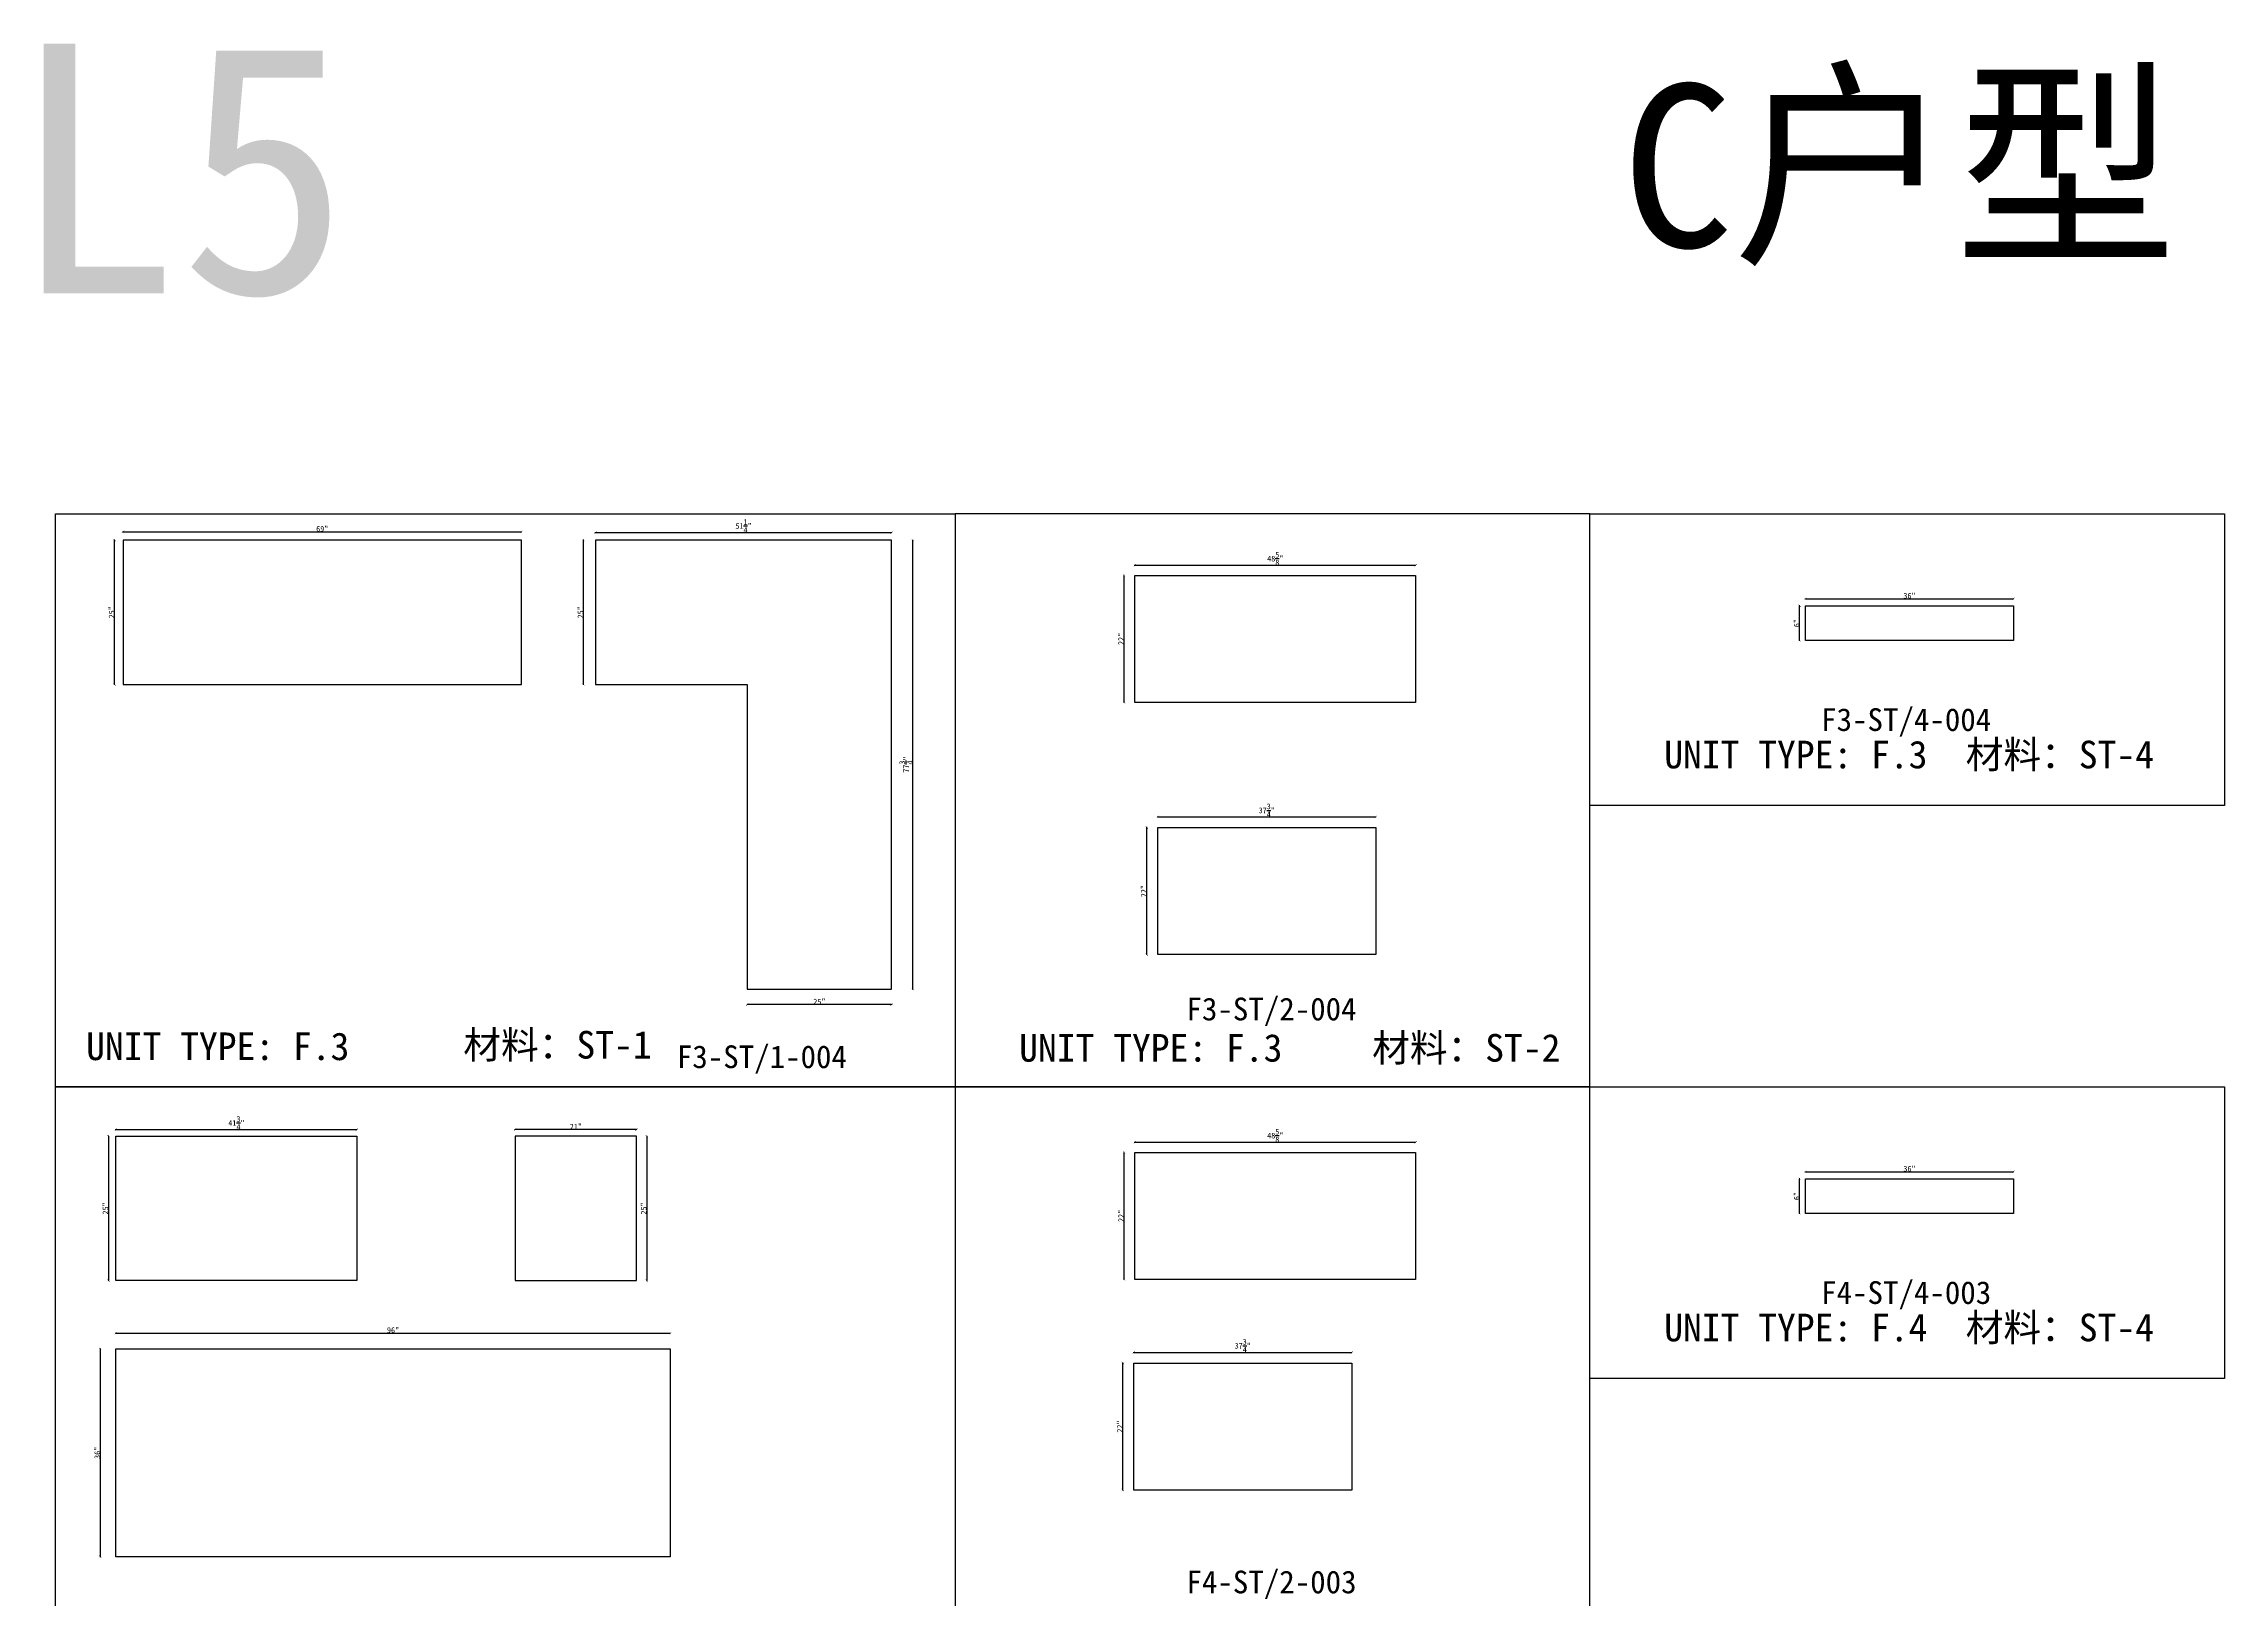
# Model space of a CAD drawing. Header units: millimetres. Extents: x -46966 to 138077, y -48408 to 2116.
# Drawn here: x 128484 to 138077, y -4727 to 2116 of the extents above; entities that cross this region are included whole.
import ezdxf
from ezdxf.enums import TextEntityAlignment as Align

# ---------------------------------------------------------------- set-up
doc = ezdxf.new("R2010")
doc.units = ezdxf.units.MM
doc.layers.add('PART_NUMBER', color=3, linetype='Continuous')
doc.styles.add('样式 1', font='')
doc.styles.get('样式 1').set_extended_font_data('NSimSun')
doc.dimstyles.new('副本 ISO-25', dxfattribs={"dimtxt": 25, "dimasz": 10, "dimexe": 1.5, "dimexo": 0.5, "dimtad": 1, "dimlfac": 0.03937, "dimlunit": 5, "dimtxsty": '样式 1', "dimblk": 'ARCHTICK', "dimcen": 2.5, "dimclrd": 256, "dimclrt": 1, "dimazin": 3, "dimtfac": 1, "dimtmove": 0, "dimatfit": 3, "dimfxlon": 1})

# ---------------------------------------------------------------- blocks, each defined once
blk = doc.blocks.new('_ArchTick')
at = {"color": 0, "linetype": 'ByBlock', "const_width": 0.15}
blk.add_lwpolyline([(-0.5, -0.5), (0.5, 0.5)], dxfattribs=at)
blk = doc.blocks.new('*D2011')
at = {"color": 0, "lineweight": -2, "transparency": 16777216}
for p, q in [((128797.4, -67.7), (128794.9, -67.7)), ((128797.4, -702.7), (128794.9, -702.7))]:
    blk.add_line(p, q, dxfattribs=at)
at = {"lineweight": -2, "transparency": 16777216}
blk.add_line((128796.4, -702.7), (128796.4, -67.7), dxfattribs=at)
at = {"layer": 'Defpoints', "color": 0, "transparency": 16777216}
for p in [(128796.4, -67.7), (128833.3, -67.7), (128833.3, -702.7)]:
    blk.add_point(p, dxfattribs=at)
at = {"lineweight": -2, "transparency": 16777216, "xscale": 10, "yscale": 10, "zscale": 10}
for p, rotation in [((128796.4, -67.7), 90), ((128796.4, -702.7), 270)]:
    blk.add_blockref('_ArchTick', p, dxfattribs=dict(at, rotation=rotation))
at = {"color": 1, "transparency": 16777216, "insert": (128783.2, -385.2), "char_height": 25, "attachment_point": 5, "rotation": 90, "style": '样式 1'}
blk.add_mtext('\\A1;25"', dxfattribs=at)
blk = doc.blocks.new('*D2012')
at = {"color": 0, "lineweight": -2, "transparency": 16777216}
for p, q in [((128833.3, -32.3), (128833.3, -29.8)), ((130585.9, -32.3), (130585.9, -29.8))]:
    blk.add_line(p, q, dxfattribs=at)
at = {"lineweight": -2, "transparency": 16777216}
blk.add_line((128833.3, -31.3), (130585.9, -31.3), dxfattribs=at)
at = {"layer": 'Defpoints', "color": 0, "transparency": 16777216}
for p in [(128833.3, -67.7), (130585.9, -31.3), (130585.9, -67.7)]:
    blk.add_point(p, dxfattribs=at)
at = {"lineweight": -2, "transparency": 16777216, "xscale": 10, "yscale": 10, "zscale": 10, "rotation": 180}
blk.add_blockref('_ArchTick', (128833.3, -31.3), dxfattribs=at)
at = {"lineweight": -2, "transparency": 16777216, "xscale": 10, "yscale": 10, "zscale": 10}
blk.add_blockref('_ArchTick', (130585.9, -31.3), dxfattribs=at)
at = {"color": 1, "transparency": 16777216, "insert": (129709.6, -18.2), "char_height": 25, "attachment_point": 5, "style": '样式 1'}
blk.add_mtext('\\A1;69"', dxfattribs=at)
blk = doc.blocks.new('*D2013')
at = {"color": 0, "lineweight": -2, "transparency": 16777216}
for p, q in [((130912.2, -35.5), (130912.2, -33)), ((132213.9, -35.5), (132213.9, -33))]:
    blk.add_line(p, q, dxfattribs=at)
at = {"lineweight": -2, "transparency": 16777216}
blk.add_line((130912.2, -34.5), (132213.9, -34.5), dxfattribs=at)
at = {"layer": 'Defpoints', "color": 0, "transparency": 16777216}
for p in [(130912.2, -67.7), (132213.9, -34.5), (132213.9, -67.7)]:
    blk.add_point(p, dxfattribs=at)
at = {"lineweight": -2, "transparency": 16777216, "xscale": 10, "yscale": 10, "zscale": 10, "rotation": 180}
blk.add_blockref('_ArchTick', (130912.2, -34.5), dxfattribs=at)
at = {"lineweight": -2, "transparency": 16777216, "xscale": 10, "yscale": 10, "zscale": 10}
blk.add_blockref('_ArchTick', (132213.9, -34.5), dxfattribs=at)
at = {"color": 1, "transparency": 16777216, "insert": (131563.1, -5.5), "char_height": 25, "attachment_point": 5, "style": '样式 1'}
blk.add_mtext('\\A1;51{\\H1x;\\S1/4;}"', dxfattribs=at)
blk = doc.blocks.new('*D2014')
at = {"color": 0, "lineweight": -2, "transparency": 16777216}
for p, q in [((130859.7, -67.7), (130857.2, -67.7)), ((130859.7, -702.7), (130857.2, -702.7))]:
    blk.add_line(p, q, dxfattribs=at)
at = {"lineweight": -2, "transparency": 16777216}
blk.add_line((130858.7, -702.7), (130858.7, -67.7), dxfattribs=at)
at = {"layer": 'Defpoints', "color": 0, "transparency": 16777216}
for p in [(130858.7, -67.7), (130912.2, -67.7), (130912.2, -702.7)]:
    blk.add_point(p, dxfattribs=at)
at = {"lineweight": -2, "transparency": 16777216, "xscale": 10, "yscale": 10, "zscale": 10}
for p, rotation in [((130858.7, -67.7), 90), ((130858.7, -702.7), 270)]:
    blk.add_blockref('_ArchTick', p, dxfattribs=dict(at, rotation=rotation))
at = {"color": 1, "transparency": 16777216, "insert": (130845.6, -385.2), "char_height": 25, "attachment_point": 5, "rotation": 90, "style": '样式 1'}
blk.add_mtext('\\A1;25"', dxfattribs=at)
blk = doc.blocks.new('*D2015')
at = {"color": 0, "lineweight": -2, "transparency": 16777216}
for p, q in [((131578.9, -2109.9), (131578.9, -2112.4)), ((132213.9, -2109.9), (132213.9, -2112.4))]:
    blk.add_line(p, q, dxfattribs=at)
at = {"lineweight": -2, "transparency": 16777216}
blk.add_line((132213.9, -2110.9), (131578.9, -2110.9), dxfattribs=at)
at = {"layer": 'Defpoints', "color": 0, "transparency": 16777216}
for p in [(131578.9, -2042.5), (132213.9, -2042.5), (131578.9, -2110.9)]:
    blk.add_point(p, dxfattribs=at)
at = {"lineweight": -2, "transparency": 16777216, "xscale": 10, "yscale": 10, "zscale": 10, "rotation": 180}
blk.add_blockref('_ArchTick', (131578.9, -2110.9), dxfattribs=at)
at = {"lineweight": -2, "transparency": 16777216, "xscale": 10, "yscale": 10, "zscale": 10}
blk.add_blockref('_ArchTick', (132213.9, -2110.9), dxfattribs=at)
at = {"color": 1, "transparency": 16777216, "insert": (131896.4, -2097.8), "char_height": 25, "attachment_point": 5, "style": '样式 1'}
blk.add_mtext('\\A1;25"', dxfattribs=at)
blk = doc.blocks.new('*D2016')
at = {"color": 0, "lineweight": -2, "transparency": 16777216}
for p, q in [((132306.2, -67.7), (132308.7, -67.7)), ((132306.2, -2042.5), (132308.7, -2042.5))]:
    blk.add_line(p, q, dxfattribs=at)
at = {"lineweight": -2, "transparency": 16777216}
blk.add_line((132307.2, -2042.5), (132307.2, -67.7), dxfattribs=at)
at = {"layer": 'Defpoints', "color": 0, "transparency": 16777216}
for p in [(132213.9, -67.7), (132307.2, -67.7), (132213.9, -2042.5)]:
    blk.add_point(p, dxfattribs=at)
at = {"lineweight": -2, "transparency": 16777216, "xscale": 10, "yscale": 10, "zscale": 10}
for p, rotation in [((132307.2, -67.7), 90), ((132307.2, -2042.5), 270)]:
    blk.add_blockref('_ArchTick', p, dxfattribs=dict(at, rotation=rotation))
at = {"color": 1, "transparency": 16777216, "insert": (132278.1, -1055.1), "char_height": 25, "attachment_point": 5, "rotation": 90, "style": '样式 1'}
blk.add_mtext('\\A1;77{\\H1x;\\S3/4;}"', dxfattribs=at)
blk = doc.blocks.new('*D2017')
at = {"color": 0, "lineweight": -2, "transparency": 16777216}
for p, q in [((133284.5, -179.2), (133284.5, -176.7)), ((134519.5, -179.2), (134519.5, -176.7))]:
    blk.add_line(p, q, dxfattribs=at)
at = {"lineweight": -2, "transparency": 16777216}
blk.add_line((133284.5, -178.2), (134519.5, -178.2), dxfattribs=at)
at = {"layer": 'Defpoints', "color": 0, "transparency": 16777216}
for p in [(134519.5, -178.2), (133284.5, -222.7), (134519.5, -222.7)]:
    blk.add_point(p, dxfattribs=at)
at = {"lineweight": -2, "transparency": 16777216, "xscale": 10, "yscale": 10, "zscale": 10, "rotation": 180}
blk.add_blockref('_ArchTick', (133284.5, -178.2), dxfattribs=at)
at = {"lineweight": -2, "transparency": 16777216, "xscale": 10, "yscale": 10, "zscale": 10}
blk.add_blockref('_ArchTick', (134519.5, -178.2), dxfattribs=at)
at = {"color": 1, "transparency": 16777216, "insert": (133902, -149.1), "char_height": 25, "attachment_point": 5, "style": '样式 1'}
blk.add_mtext('\\A1;48{\\H1x;\\S5/8;}"', dxfattribs=at)
blk = doc.blocks.new('*D2018')
at = {"color": 0, "lineweight": -2, "transparency": 16777216}
for p, q in [((133237.7, -222.7), (133235.2, -222.7)), ((133237.7, -781.5), (133235.2, -781.5))]:
    blk.add_line(p, q, dxfattribs=at)
at = {"lineweight": -2, "transparency": 16777216}
blk.add_line((133236.7, -781.5), (133236.7, -222.7), dxfattribs=at)
at = {"layer": 'Defpoints', "color": 0, "transparency": 16777216}
for p in [(133236.7, -222.7), (133284.5, -222.7), (133284.5, -781.5)]:
    blk.add_point(p, dxfattribs=at)
at = {"lineweight": -2, "transparency": 16777216, "xscale": 10, "yscale": 10, "zscale": 10}
for p, rotation in [((133236.7, -222.7), 90), ((133236.7, -781.5), 270)]:
    blk.add_blockref('_ArchTick', p, dxfattribs=dict(at, rotation=rotation))
at = {"color": 1, "transparency": 16777216, "insert": (133223.6, -502.1), "char_height": 25, "attachment_point": 5, "rotation": 90, "style": '样式 1'}
blk.add_mtext('\\A1;22"', dxfattribs=at)
blk = doc.blocks.new('*D2019')
at = {"color": 0, "lineweight": -2, "transparency": 16777216}
for p, q in [((133385, -1286.4), (133385, -1283.9)), ((134343.9, -1286.4), (134343.9, -1283.9))]:
    blk.add_line(p, q, dxfattribs=at)
at = {"lineweight": -2, "transparency": 16777216}
blk.add_line((133385, -1285.4), (134343.9, -1285.4), dxfattribs=at)
at = {"layer": 'Defpoints', "color": 0, "transparency": 16777216}
for p in [(133385, -1332.3), (134343.9, -1285.4), (134343.9, -1332.3)]:
    blk.add_point(p, dxfattribs=at)
at = {"lineweight": -2, "transparency": 16777216, "xscale": 10, "yscale": 10, "zscale": 10, "rotation": 180}
blk.add_blockref('_ArchTick', (133385, -1285.4), dxfattribs=at)
at = {"lineweight": -2, "transparency": 16777216, "xscale": 10, "yscale": 10, "zscale": 10}
blk.add_blockref('_ArchTick', (134343.9, -1285.4), dxfattribs=at)
at = {"color": 1, "transparency": 16777216, "insert": (133864.4, -1256.4), "char_height": 25, "attachment_point": 5, "style": '样式 1'}
blk.add_mtext('\\A1;37{\\H1x;\\S3/4;}"', dxfattribs=at)
blk = doc.blocks.new('*D2020')
at = {"color": 0, "lineweight": -2, "transparency": 16777216}
for p, q in [((133337.9, -1332.3), (133335.4, -1332.3)), ((133337.9, -1891.1), (133335.4, -1891.1))]:
    blk.add_line(p, q, dxfattribs=at)
at = {"lineweight": -2, "transparency": 16777216}
blk.add_line((133336.9, -1891.1), (133336.9, -1332.3), dxfattribs=at)
at = {"layer": 'Defpoints', "color": 0, "transparency": 16777216}
for p in [(133336.9, -1332.3), (133385, -1332.3), (133385, -1891.1)]:
    blk.add_point(p, dxfattribs=at)
at = {"lineweight": -2, "transparency": 16777216, "xscale": 10, "yscale": 10, "zscale": 10}
for p, rotation in [((133336.9, -1332.3), 90), ((133336.9, -1891.1), 270)]:
    blk.add_blockref('_ArchTick', p, dxfattribs=dict(at, rotation=rotation))
at = {"color": 1, "transparency": 16777216, "insert": (133323.8, -1611.7), "char_height": 25, "attachment_point": 5, "rotation": 90, "style": '样式 1'}
blk.add_mtext('\\A1;22"', dxfattribs=at)
blk = doc.blocks.new('*D2021')
at = {"color": 0, "lineweight": -2, "transparency": 16777216}
for p, q in [((128801.8, -2661.8), (128801.8, -2659.3)), ((129862.3, -2661.8), (129862.3, -2659.3))]:
    blk.add_line(p, q, dxfattribs=at)
at = {"lineweight": -2, "transparency": 16777216}
blk.add_line((128801.8, -2660.8), (129862.3, -2660.8), dxfattribs=at)
at = {"layer": 'Defpoints', "color": 0, "transparency": 16777216}
for p in [(129862.3, -2660.8), (128801.8, -2690.1), (129862.3, -2690.1)]:
    blk.add_point(p, dxfattribs=at)
at = {"lineweight": -2, "transparency": 16777216, "xscale": 10, "yscale": 10, "zscale": 10, "rotation": 180}
blk.add_blockref('_ArchTick', (128801.8, -2660.8), dxfattribs=at)
at = {"lineweight": -2, "transparency": 16777216, "xscale": 10, "yscale": 10, "zscale": 10}
blk.add_blockref('_ArchTick', (129862.3, -2660.8), dxfattribs=at)
at = {"color": 1, "transparency": 16777216, "insert": (129332.1, -2631.7), "char_height": 25, "attachment_point": 5, "style": '样式 1'}
blk.add_mtext('\\A1;41{\\H1x;\\S3/4;}"', dxfattribs=at)
blk = doc.blocks.new('*D2022')
at = {"color": 0, "lineweight": -2, "transparency": 16777216}
for p, q in [((128770.1, -2690.1), (128767.6, -2690.1)), ((128770.1, -3325.1), (128767.6, -3325.1))]:
    blk.add_line(p, q, dxfattribs=at)
at = {"lineweight": -2, "transparency": 16777216}
blk.add_line((128769.1, -2690.1), (128769.1, -3325.1), dxfattribs=at)
at = {"layer": 'Defpoints', "color": 0, "transparency": 16777216}
for p in [(128801.8, -2690.1), (128769.1, -3325.1), (128801.8, -3325.1)]:
    blk.add_point(p, dxfattribs=at)
at = {"lineweight": -2, "transparency": 16777216, "xscale": 10, "yscale": 10, "zscale": 10}
for p, rotation in [((128769.1, -2690.1), 90), ((128769.1, -3325.1), 270)]:
    blk.add_blockref('_ArchTick', p, dxfattribs=dict(at, rotation=rotation))
at = {"color": 1, "transparency": 16777216, "insert": (128756, -3007.6), "char_height": 25, "attachment_point": 5, "rotation": 90, "style": '样式 1'}
blk.add_mtext('\\A1;25"', dxfattribs=at)
blk = doc.blocks.new('*D2023')
at = {"color": 0, "lineweight": -2, "transparency": 16777216}
for p, q in [((130558.8, -2661.8), (130558.8, -2659.3)), ((131092.2, -2661.8), (131092.2, -2659.3))]:
    blk.add_line(p, q, dxfattribs=at)
at = {"lineweight": -2, "transparency": 16777216}
blk.add_line((131092.2, -2660.8), (130558.8, -2660.8), dxfattribs=at)
at = {"layer": 'Defpoints', "color": 0, "transparency": 16777216}
for p in [(130558.8, -2660.8), (130558.8, -2690.1), (131092.2, -2690.1)]:
    blk.add_point(p, dxfattribs=at)
at = {"lineweight": -2, "transparency": 16777216, "xscale": 10, "yscale": 10, "zscale": 10, "rotation": 180}
blk.add_blockref('_ArchTick', (130558.8, -2660.8), dxfattribs=at)
at = {"lineweight": -2, "transparency": 16777216, "xscale": 10, "yscale": 10, "zscale": 10}
blk.add_blockref('_ArchTick', (131092.2, -2660.8), dxfattribs=at)
at = {"color": 1, "transparency": 16777216, "insert": (130825.5, -2647.7), "char_height": 25, "attachment_point": 5, "style": '样式 1'}
blk.add_mtext('\\A1;21"', dxfattribs=at)
blk = doc.blocks.new('*D2024')
at = {"color": 0, "lineweight": -2, "transparency": 16777216}
for p, q in [((131136.1, -2690.1), (131138.6, -2690.1)), ((131136.1, -3325.1), (131138.6, -3325.1))]:
    blk.add_line(p, q, dxfattribs=at)
at = {"lineweight": -2, "transparency": 16777216}
blk.add_line((131137.1, -2690.1), (131137.1, -3325.1), dxfattribs=at)
at = {"layer": 'Defpoints', "color": 0, "transparency": 16777216}
for p in [(131092.2, -2690.1), (131092.2, -3325.1), (131137.1, -3325.1)]:
    blk.add_point(p, dxfattribs=at)
at = {"lineweight": -2, "transparency": 16777216, "xscale": 10, "yscale": 10, "zscale": 10}
for p, rotation in [((131137.1, -2690.1), 90), ((131137.1, -3325.1), 270)]:
    blk.add_blockref('_ArchTick', p, dxfattribs=dict(at, rotation=rotation))
at = {"color": 1, "transparency": 16777216, "insert": (131124, -3007.6), "char_height": 25, "attachment_point": 5, "rotation": 90, "style": '样式 1'}
blk.add_mtext('\\A1;25"', dxfattribs=at)
blk = doc.blocks.new('*D2025')
at = {"color": 0, "lineweight": -2, "transparency": 16777216}
for p, q in [((128801.8, -3557.2), (128801.8, -3554.7)), ((131240.2, -3557.2), (131240.2, -3554.7))]:
    blk.add_line(p, q, dxfattribs=at)
at = {"lineweight": -2, "transparency": 16777216}
blk.add_line((128801.8, -3556.2), (131240.2, -3556.2), dxfattribs=at)
at = {"layer": 'Defpoints', "color": 0, "transparency": 16777216}
for p in [(128801.8, -3625.5), (131240.2, -3556.2), (131240.2, -3625.5)]:
    blk.add_point(p, dxfattribs=at)
at = {"lineweight": -2, "transparency": 16777216, "xscale": 10, "yscale": 10, "zscale": 10, "rotation": 180}
blk.add_blockref('_ArchTick', (128801.8, -3556.2), dxfattribs=at)
at = {"lineweight": -2, "transparency": 16777216, "xscale": 10, "yscale": 10, "zscale": 10}
blk.add_blockref('_ArchTick', (131240.2, -3556.2), dxfattribs=at)
at = {"color": 1, "transparency": 16777216, "insert": (130021, -3543.1), "char_height": 25, "attachment_point": 5, "style": '样式 1'}
blk.add_mtext('\\A1;96"', dxfattribs=at)
blk = doc.blocks.new('*D2026')
at = {"color": 0, "lineweight": -2, "transparency": 16777216}
for p, q in [((128734.1, -3625.5), (128731.6, -3625.5)), ((128734.1, -4539.9), (128731.6, -4539.9))]:
    blk.add_line(p, q, dxfattribs=at)
at = {"lineweight": -2, "transparency": 16777216}
blk.add_line((128733.1, -3625.5), (128733.1, -4539.9), dxfattribs=at)
at = {"layer": 'Defpoints', "color": 0, "transparency": 16777216}
for p in [(128801.8, -3625.5), (128733.1, -4539.9), (128801.8, -4539.9)]:
    blk.add_point(p, dxfattribs=at)
at = {"lineweight": -2, "transparency": 16777216, "xscale": 10, "yscale": 10, "zscale": 10}
for p, rotation in [((128733.1, -3625.5), 90), ((128733.1, -4539.9), 270)]:
    blk.add_blockref('_ArchTick', p, dxfattribs=dict(at, rotation=rotation))
at = {"color": 1, "transparency": 16777216, "insert": (128719.9, -4082.7), "char_height": 25, "attachment_point": 5, "rotation": 90, "style": '样式 1'}
blk.add_mtext('\\A1;36"', dxfattribs=at)
blk = doc.blocks.new('*D2027')
at = {"color": 0, "lineweight": -2, "transparency": 16777216}
for p, q in [((133284.5, -2717.3), (133284.5, -2714.8)), ((134519.5, -2717.3), (134519.5, -2714.8))]:
    blk.add_line(p, q, dxfattribs=at)
at = {"lineweight": -2, "transparency": 16777216}
blk.add_line((133284.5, -2716.3), (134519.5, -2716.3), dxfattribs=at)
at = {"layer": 'Defpoints', "color": 0, "transparency": 16777216}
for p in [(133284.5, -2760.9), (134519.5, -2716.3), (134519.5, -2760.9)]:
    blk.add_point(p, dxfattribs=at)
at = {"lineweight": -2, "transparency": 16777216, "xscale": 10, "yscale": 10, "zscale": 10, "rotation": 180}
blk.add_blockref('_ArchTick', (133284.5, -2716.3), dxfattribs=at)
at = {"lineweight": -2, "transparency": 16777216, "xscale": 10, "yscale": 10, "zscale": 10}
blk.add_blockref('_ArchTick', (134519.5, -2716.3), dxfattribs=at)
at = {"color": 1, "transparency": 16777216, "insert": (133902, -2687.2), "char_height": 25, "attachment_point": 5, "style": '样式 1'}
blk.add_mtext('\\A1;48{\\H1x;\\S5/8;}"', dxfattribs=at)
blk = doc.blocks.new('*D2028')
at = {"color": 0, "lineweight": -2, "transparency": 16777216}
for p, q in [((133237.7, -2760.9), (133235.2, -2760.9)), ((133237.7, -3319.7), (133235.2, -3319.7))]:
    blk.add_line(p, q, dxfattribs=at)
at = {"lineweight": -2, "transparency": 16777216}
blk.add_line((133236.7, -3319.7), (133236.7, -2760.9), dxfattribs=at)
at = {"layer": 'Defpoints', "color": 0, "transparency": 16777216}
for p in [(133236.7, -2760.9), (133284.5, -2760.9), (133284.5, -3319.7)]:
    blk.add_point(p, dxfattribs=at)
at = {"lineweight": -2, "transparency": 16777216, "xscale": 10, "yscale": 10, "zscale": 10}
for p, rotation in [((133236.7, -2760.9), 90), ((133236.7, -3319.7), 270)]:
    blk.add_blockref('_ArchTick', p, dxfattribs=dict(at, rotation=rotation))
at = {"color": 1, "transparency": 16777216, "insert": (133223.6, -3040.3), "char_height": 25, "attachment_point": 5, "rotation": 90, "style": '样式 1'}
blk.add_mtext('\\A1;22"', dxfattribs=at)
blk = doc.blocks.new('*D2029')
at = {"color": 0, "lineweight": -2, "transparency": 16777216}
for p, q in [((133279.5, -3641.8), (133279.5, -3639.3)), ((134238.3, -3641.8), (134238.3, -3639.3))]:
    blk.add_line(p, q, dxfattribs=at)
at = {"lineweight": -2, "transparency": 16777216}
blk.add_line((133279.5, -3640.8), (134238.3, -3640.8), dxfattribs=at)
at = {"layer": 'Defpoints', "color": 0, "transparency": 16777216}
for p in [(134238.3, -3640.8), (133279.5, -3687.6), (134238.3, -3687.6)]:
    blk.add_point(p, dxfattribs=at)
at = {"lineweight": -2, "transparency": 16777216, "xscale": 10, "yscale": 10, "zscale": 10, "rotation": 180}
blk.add_blockref('_ArchTick', (133279.5, -3640.8), dxfattribs=at)
at = {"lineweight": -2, "transparency": 16777216, "xscale": 10, "yscale": 10, "zscale": 10}
blk.add_blockref('_ArchTick', (134238.3, -3640.8), dxfattribs=at)
at = {"color": 1, "transparency": 16777216, "insert": (133758.9, -3611.7), "char_height": 25, "attachment_point": 5, "style": '样式 1'}
blk.add_mtext('\\A1;37{\\H1x;\\S3/4;}"', dxfattribs=at)
blk = doc.blocks.new('*D2030')
at = {"color": 0, "lineweight": -2, "transparency": 16777216}
for p, q in [((133232.4, -3687.6), (133229.9, -3687.6)), ((133232.4, -4246.4), (133229.9, -4246.4))]:
    blk.add_line(p, q, dxfattribs=at)
at = {"lineweight": -2, "transparency": 16777216}
blk.add_line((133231.4, -4246.4), (133231.4, -3687.6), dxfattribs=at)
at = {"layer": 'Defpoints', "color": 0, "transparency": 16777216}
for p in [(133231.4, -3687.6), (133279.5, -3687.6), (133279.5, -4246.4)]:
    blk.add_point(p, dxfattribs=at)
at = {"lineweight": -2, "transparency": 16777216, "xscale": 10, "yscale": 10, "zscale": 10}
for p, rotation in [((133231.4, -3687.6), 90), ((133231.4, -4246.4), 270)]:
    blk.add_blockref('_ArchTick', p, dxfattribs=dict(at, rotation=rotation))
at = {"color": 1, "transparency": 16777216, "insert": (133218.3, -3967), "char_height": 25, "attachment_point": 5, "rotation": 90, "style": '样式 1'}
blk.add_mtext('\\A1;22"', dxfattribs=at)
blk = doc.blocks.new('*D2058')
at = {"color": 0, "lineweight": -2, "transparency": 16777216}
for p, q in [((136234.6, -326.6), (136234.6, -324.1)), ((137149, -326.6), (137149, -324.1))]:
    blk.add_line(p, q, dxfattribs=at)
at = {"lineweight": -2, "transparency": 16777216}
blk.add_line((136234.6, -325.6), (137149, -325.6), dxfattribs=at)
at = {"layer": 'Defpoints', "color": 0, "transparency": 16777216}
for p in [(136234.6, -356.5), (137149, -325.6), (137149, -356.5)]:
    blk.add_point(p, dxfattribs=at)
at = {"lineweight": -2, "transparency": 16777216, "xscale": 10, "yscale": 10, "zscale": 10, "rotation": 180}
blk.add_blockref('_ArchTick', (136234.6, -325.6), dxfattribs=at)
at = {"lineweight": -2, "transparency": 16777216, "xscale": 10, "yscale": 10, "zscale": 10}
blk.add_blockref('_ArchTick', (137149, -325.6), dxfattribs=at)
at = {"color": 1, "transparency": 16777216, "insert": (136691.8, -312.5), "char_height": 25, "attachment_point": 5, "style": '样式 1'}
blk.add_mtext('\\A1;36"', dxfattribs=at)
blk = doc.blocks.new('*D2059')
at = {"color": 0, "lineweight": -2, "transparency": 16777216}
for p, q in [((136209.8, -356.5), (136207.3, -356.5)), ((136209.8, -508.9), (136207.3, -508.9))]:
    blk.add_line(p, q, dxfattribs=at)
at = {"lineweight": -2, "transparency": 16777216}
blk.add_line((136208.8, -508.9), (136208.8, -356.5), dxfattribs=at)
at = {"layer": 'Defpoints', "color": 0, "transparency": 16777216}
for p in [(136208.8, -356.5), (136234.6, -356.5), (136234.6, -508.9)]:
    blk.add_point(p, dxfattribs=at)
at = {"lineweight": -2, "transparency": 16777216, "xscale": 10, "yscale": 10, "zscale": 10}
for p, rotation in [((136208.8, -356.5), 90), ((136208.8, -508.9), 270)]:
    blk.add_blockref('_ArchTick', p, dxfattribs=dict(at, rotation=rotation))
at = {"color": 1, "transparency": 16777216, "insert": (136195.7, -432.7), "char_height": 25, "attachment_point": 5, "rotation": 90, "style": '样式 1'}
blk.add_mtext('\\A1;6"', dxfattribs=at)
blk = doc.blocks.new('*D2060')
at = {"color": 0, "lineweight": -2, "transparency": 16777216}
for p, q in [((136234.6, -2847.1), (136234.6, -2844.6)), ((137149, -2847.1), (137149, -2844.6))]:
    blk.add_line(p, q, dxfattribs=at)
at = {"lineweight": -2, "transparency": 16777216}
blk.add_line((136234.6, -2846.1), (137149, -2846.1), dxfattribs=at)
at = {"layer": 'Defpoints', "color": 0, "transparency": 16777216}
for p in [(136234.6, -2876.9), (137149, -2846.1), (137149, -2876.9)]:
    blk.add_point(p, dxfattribs=at)
at = {"lineweight": -2, "transparency": 16777216, "xscale": 10, "yscale": 10, "zscale": 10, "rotation": 180}
blk.add_blockref('_ArchTick', (136234.6, -2846.1), dxfattribs=at)
at = {"lineweight": -2, "transparency": 16777216, "xscale": 10, "yscale": 10, "zscale": 10}
blk.add_blockref('_ArchTick', (137149, -2846.1), dxfattribs=at)
at = {"color": 1, "transparency": 16777216, "insert": (136691.8, -2832.9), "char_height": 25, "attachment_point": 5, "style": '样式 1'}
blk.add_mtext('\\A1;36"', dxfattribs=at)
blk = doc.blocks.new('*D2061')
at = {"color": 0, "lineweight": -2, "transparency": 16777216}
for p, q in [((136209.8, -2876.9), (136207.3, -2876.9)), ((136209.8, -3029.3), (136207.3, -3029.3))]:
    blk.add_line(p, q, dxfattribs=at)
at = {"lineweight": -2, "transparency": 16777216}
blk.add_line((136208.8, -3029.3), (136208.8, -2876.9), dxfattribs=at)
at = {"layer": 'Defpoints', "color": 0, "transparency": 16777216}
for p in [(136208.8, -2876.9), (136234.6, -2876.9), (136234.6, -3029.3)]:
    blk.add_point(p, dxfattribs=at)
at = {"lineweight": -2, "transparency": 16777216, "xscale": 10, "yscale": 10, "zscale": 10}
for p, rotation in [((136208.8, -2876.9), 90), ((136208.8, -3029.3), 270)]:
    blk.add_blockref('_ArchTick', p, dxfattribs=dict(at, rotation=rotation))
at = {"color": 1, "transparency": 16777216, "insert": (136195.7, -2953.1), "char_height": 25, "attachment_point": 5, "rotation": 90, "style": '样式 1'}
blk.add_mtext('\\A1;6"', dxfattribs=at)

msp = doc.modelspace()

# ---------------------------------------------------------------- linework, layer by layer
at = {"color": 1}
for points in [[(128536.548, 47.257), (132493.43, 47.257), (132493.43, -2473.161), (128536.548, -2473.161)], [(132493.43, -2473.161), (135285.304, -2473.161), (135285.304, 47.257), (132493.43, 47.257)], [(135285.304, 47.257), (138077.178, 47.257), (138077.178, -1235.14), (135285.304, -1235.14)], [(128536.548, -2473.161), (132493.43, -2473.161), (132493.43, -4993.579), (128536.548, -4993.579)], [(132493.43, -4993.579), (135285.304, -4993.579), (135285.304, -2473.161), (132493.43, -2473.161)], [(135285.304, -2473.161), (138077.178, -2473.161), (138077.178, -3755.559), (135285.304, -3755.559)]]:
    msp.add_lwpolyline(points, close=True, dxfattribs=at)
for points in [[(128833.299, -702.669), (130585.899, -702.669), (130585.899, -67.669), (128833.299, -67.669)], [(132213.944, -67.669), (130912.194, -67.669), (130912.194, -702.669), (131578.944, -702.669), (131578.944, -2042.519), (132213.944, -2042.519)], [(133284.469, -222.721), (134519.544, -222.721), (134519.544, -781.521), (133284.469, -781.521)], [(136234.623, -356.479), (137149.023, -356.479), (137149.023, -508.879), (136234.623, -508.879)], [(133385.014, -1332.306), (134343.864, -1332.306), (134343.864, -1891.106), (133385.014, -1891.106)], [(128801.828, -2690.115), (129862.278, -2690.115), (129862.278, -3325.115), (128801.828, -3325.115)], [(130558.815, -3325.115), (131092.215, -3325.115), (131092.215, -2690.115), (130558.815, -2690.115)], [(133284.469, -2760.857), (134519.544, -2760.857), (134519.544, -3319.657), (133284.469, -3319.657)], [(136234.623, -2876.897), (137149.023, -2876.897), (137149.023, -3029.297), (136234.623, -3029.297)], [(128801.828, -3625.507), (131240.228, -3625.507), (131240.228, -4539.907), (128801.828, -4539.907)], [(133279.494, -3687.618), (134238.344, -3687.618), (134238.344, -4246.418), (133279.494, -4246.418)]]:
    msp.add_lwpolyline(points, close=True)

# ---------------------------------------------------------------- texts
at = {"style": '样式 1'}
for s, height, p in [('L5', 1098.6712, (128335.922, 1017.654)), ('C户型', 716.2262, (135427.948, 1221.173)), ('UNIT TYPE: F.3', 121.5865, (135612.932, -1071.636)), ('材料：ST-4', 121.5865, (136939.213, -1071.636)), ('UNIT TYPE: F.3', 121.5865, (128671.006, -2355.026)), ('材料：ST-1', 121.5865, (130330.293, -2348.371)), ('UNIT TYPE: F.3', 121.5865, (132775.416, -2361.804)), ('材料：ST-2', 121.5865, (134328.141, -2361.804)), ('材料：ST-4', 121.5865, (136939.213, -3592.054)), ('UNIT TYPE: F.4', 121.5865, (135612.932, -3592.054))]:
    msp.add_text(s, height=height, dxfattribs=at).set_placement(p)
at = {"layer": 'PART_NUMBER', "color": 3, "style": '样式 1'}
for s, p in [('F3-ST/4-004', (136677.391, -857.31)), ('F3-ST/2-004', (133885.517, -2130.33)), ('F3-ST/1-004', (131643.635, -2340.33)), ('F4-ST/4-003', (136677.391, -3377.728)), ('F4-ST/2-003', (133885.517, -4650.748))]:
    msp.add_text(s, height=100, dxfattribs=at).set_placement(p, align=Align.MIDDLE_CENTER)

# ---------------------------------------------------------------- dimensions: what is measured, and where the dimension line sits
for base, p1, p2, picture, middle in [((132213.944, -34.536), (130912.194, -67.669), (132213.944, -67.669), '*D2013', (131563.069, -5.513)), ((130585.899, -31.339), (128833.299, -67.669), (130585.899, -67.669), '*D2012', (129709.599, -18.214)), ((134519.544, -178.193), (133284.469, -222.721), (134519.544, -222.721), '*D2017', (133902.007, -149.099)), ((137149.023, -325.643), (136234.623, -356.479), (137149.023, -356.479), '*D2058', (136691.823, -312.518)), ((134343.864, -1285.449), (133385.014, -1332.306), (134343.864, -1332.306), '*D2019', (133864.439, -1256.355)), ((131578.944, -2110.935), (132213.944, -2042.519), (131578.944, -2042.519), '*D2015', (131896.444, -2097.81)), ((129862.278, -2660.779), (128801.828, -2690.115), (129862.278, -2690.115), '*D2021', (129332.053, -2631.686)), ((130558.815, -2660.779), (131092.215, -2690.115), (130558.815, -2690.115), '*D2023', (130825.515, -2647.654)), ((134519.544, -2716.328), (133284.469, -2760.857), (134519.544, -2760.857), '*D2027', (133902.007, -2687.235)), ((137149.023, -2846.062), (136234.623, -2876.897), (137149.023, -2876.897), '*D2060', (136691.823, -2832.937)), ((131240.228, -3556.223), (128801.828, -3625.507), (131240.228, -3625.507), '*D2025', (130021.028, -3543.098)), ((134238.344, -3640.761), (133279.494, -3687.618), (134238.344, -3687.618), '*D2029', (133758.919, -3611.668))]:
    dim = msp.add_linear_dim(base=base, p1=p1, p2=p2, dimstyle='副本 ISO-25')
    dim.commit()
    dim.dimension.update_dxf_attribs({"geometry": picture, "text_midpoint": middle})
for base, p1, p2, picture, middle in [((128796.36, -67.669), (128833.299, -702.669), (128833.299, -67.669), '*D2011', (128783.235, -385.169)), ((130858.749, -67.669), (130912.194, -702.669), (130912.194, -67.669), '*D2014', (130845.624, -385.169)), ((132307.167, -67.669), (132213.944, -2042.519), (132213.944, -67.669), '*D2016', (132278.073, -1055.094)), ((133236.706, -222.721), (133284.469, -781.521), (133284.469, -222.721), '*D2018', (133223.581, -502.121)), ((136208.788, -356.479), (136234.623, -508.879), (136234.623, -356.479), '*D2059', (136195.663, -432.679)), ((133336.905, -1332.306), (133385.014, -1891.106), (133385.014, -1332.306), '*D2020', (133323.78, -1611.706)), ((128769.105, -3325.115), (128801.828, -2690.115), (128801.828, -3325.115), '*D2022', (128755.98, -3007.615)), ((131137.113, -3325.115), (131092.215, -2690.115), (131092.215, -3325.115), '*D2024', (131123.988, -3007.615)), ((133236.706, -2760.857), (133284.469, -3319.657), (133284.469, -2760.857), '*D2028', (133223.581, -3040.257)), ((136208.788, -2876.897), (136234.623, -3029.297), (136234.623, -2876.897), '*D2061', (136195.663, -2953.097)), ((128733.058, -4539.907), (128801.828, -3625.507), (128801.828, -4539.907), '*D2026', (128719.933, -4082.707)), ((133231.385, -3687.618), (133279.494, -4246.418), (133279.494, -3687.618), '*D2030', (133218.26, -3967.018))]:
    dim = msp.add_linear_dim(base=base, p1=p1, p2=p2, angle=90, dimstyle='副本 ISO-25')
    dim.commit()
    dim.dimension.update_dxf_attribs({"geometry": picture, "text_midpoint": middle})

doc.saveas('drawing.dxf')
